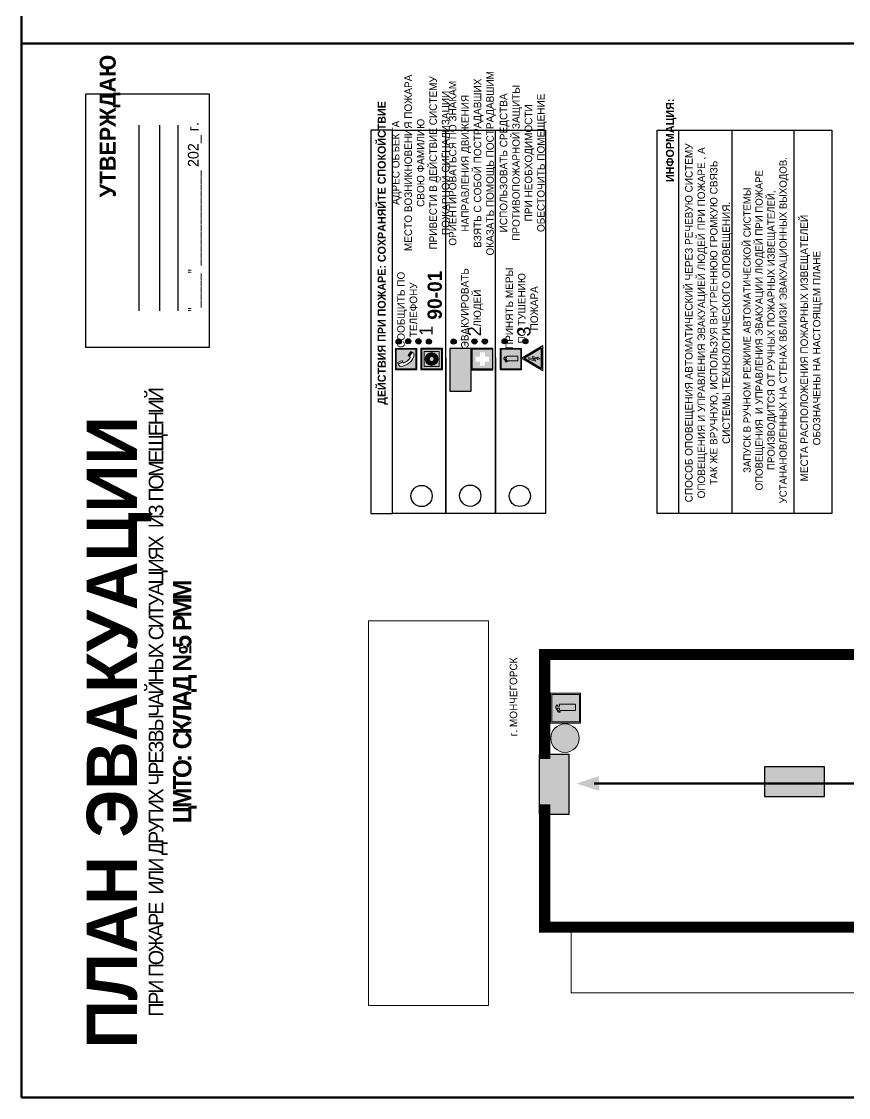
# Model space of a CAD drawing. Header units: millimetres. Extents: x 13810 to 67229, y 12374 to 21950.
# Drawn here: x 36059.4 to 36369.2, y 18692.6 to 19095.8 of the extents above; entities that cross this region are included whole.
import ezdxf

# ---------------------------------------------------------------- set-up
doc = ezdxf.new("R2010")
doc.units = ezdxf.units.MM
doc.layers.add('План_Штампы', color=7, linetype='Continuous')
doc.styles.add('обычный', font='arial.ttf')
picture_1 = doc.add_image_def('image1.jpg', size_in_pixel=(337, 105))

# ---------------------------------------------------------------- blocks, each defined once
blk = doc.blocks.new('A$C3E6D3DDE')
at = {"lineweight": 5}
h = blk.add_hatch(color=40, dxfattribs=at)
h.paths.add_polyline_path([(24.1, 1.45), (16.46, -11.35), (31.74, -11.35)])
h.paths.add_polyline_path([(24.09, -0.46), (30.03, -10.41), (18.14, -10.41)], flags=16)
h.paths.add_polyline_path([(24.54, -3.08), (23.41, -6.02), (25.13, -5.01), (24.33, -8.5), (24.82, -8.27), (23.79, -9.86), (23.4, -8.04), (23.8, -8.43), (24.04, -6.29), (22.39, -7.25), (23.44, -3.08)], flags=0)
h = blk.add_hatch(color=256, dxfattribs=at)
h.paths.add_polyline_path([(24.37, 0.03, 0.567511), (23.82, 0.03), (17.59, -10.4, 0.582454), (17.86, -10.88), (30.32, -10.88, 0.582149), (30.6, -10.4)])
h.paths.add_polyline_path([(24.09, -0.46), (18.14, -10.41), (30.03, -10.41)], flags=16)
h.paths.add_polyline_path([(24.54, -3.08), (23.41, -6.02), (25.13, -5.01), (24.33, -8.5), (24.82, -8.27), (23.79, -9.86), (23.4, -8.04), (23.8, -8.43), (24.04, -6.29), (22.39, -7.25), (23.44, -3.08)], flags=0)
h = blk.add_hatch(color=40, dxfattribs=at)
h.paths.add_polyline_path([(24.09, -0.46), (18.14, -10.41), (30.03, -10.41)])
h.paths.add_polyline_path([(24.82, -8.27), (23.79, -9.86), (23.4, -8.04), (23.8, -8.43), (24.04, -6.29), (22.39, -7.25), (23.44, -3.08), (24.54, -3.08), (23.41, -6.02), (25.13, -5.01), (24.33, -8.5)], flags=16)
at = {"color": 40, "lineweight": 5}
for p, q in [((16.46, -11.35), (24.1, 1.45)), ((24.1, 1.45), (31.74, -11.35))]:
    blk.add_line(p, q, dxfattribs=at)
at = {"lineweight": 5}
for p, q in [((17.59, -10.4), (23.82, 0.03)), ((24.37, 0.03), (30.6, -10.4)), ((18.14, -10.41), (24.09, -0.46)), ((23.44, -3.08), (22.39, -7.25)), ((22.39, -7.25), (24.04, -6.29)), ((23.41, -6.02), (24.54, -3.08)), ((25.13, -5.01), (23.41, -6.02)), ((24.54, -3.08), (23.44, -3.08)), ((24.04, -6.29), (23.8, -8.43)), ((24.09, -0.46), (30.03, -10.41)), ((24.33, -8.5), (25.13, -5.01)), ((17.86, -10.88), (30.32, -10.88)), ((18.14, -10.41), (30.03, -10.41)), ((23.8, -8.43), (23.4, -8.04)), ((23.4, -8.04), (23.79, -9.86)), ((23.79, -9.86), (24.82, -8.27)), ((24.82, -8.27), (24.33, -8.5))]:
    blk.add_line(p, q, dxfattribs=at)
at = {"color": 50, "lineweight": 5}
blk.add_line((31.74, -11.35), (16.46, -11.35), dxfattribs=at)
blk = doc.blocks.new('A$C456E1F9C')
at = {"lineweight": 5}
h = blk.add_hatch(color=242, dxfattribs=at)
h.paths.add_polyline_path([(0.51, -1.47), (0.51, -13.26), (12.29, -13.26), (12.29, -1.47)])
h.paths.add_polyline_path([(5.42, -4.95, -0.254479), (4.78, -5.4), (3.52, -2.53, -0.209735), (4.23, -2.4)], flags=16)
h.paths.add_polyline_path([(8.53, -8.6), (10.87, -10.17), (10.54, -10.76), (8.03, -9.13, -0.192251)], flags=16)
h.paths.add_polyline_path([(4.61, -5.49, 0.005518), (3.87, -5.72, 0.128647), (7.49, -10.01, 0.00809), (7.83, -9.33), (10.47, -10.97, -0.16736), (8.99, -12.25, -0.327862), (1.95, -3.95, -0.166952), (3.36, -2.62)], flags=16)
at = {"color": 242, "lineweight": 5}
for p, q in [((0, -13.77), (0, -0.97)), ((12.8, -0.97), (0, -0.97)), ((4.61, -5.49), (3.36, -2.62)), ((3.52, -2.53), (4.78, -5.4)), ((4.23, -2.4), (5.42, -4.95)), ((12.8, -13.77), (12.8, -0.97)), ((7.83, -9.33), (10.47, -10.97)), ((8.03, -9.13), (10.54, -10.76)), ((10.81, -10.12), (8.53, -8.6)), ((10.54, -10.76), (10.8, -10.3)), ((10.8, -10.3), (10.81, -10.12)), ((0, -13.77), (12.8, -13.77))]:
    blk.add_line(p, q, dxfattribs=at)
blk.add_lwpolyline([(0.51, -1.47), (12.29, -1.47), (12.29, -13.26), (0.51, -13.26)], close=True, dxfattribs=at)
for centre, radius, start, end in [((4.59, -5.34), 2.99, 114.28453, 152.19739), ((11.12, -3.31), 9.19, 183.99153, 256.60086), ((4.02, -3.27), 0.891, 76.32839, 123.70924), ((14.98, -39.1), 35.17, 107.14873, 108.41345), ((13.86, -0.94), 11.08, 205.55365, 234.87622), ((4.68, -4.59), 0.824, 276.9621, 334.07228), ((-13.31, 0.8), 23.44, 332.54871, 334.40268), ((8.94, -9.5), 0.989, 114.40924, 157.93883), ((7.87, -9.46), 3, 291.92908, 329.9329)]:
    blk.add_arc(centre, radius, start, end, dxfattribs=at)
blk = doc.blocks.new('A$C54414219')
at = {"true_color": 0xffffff}
h = blk.add_hatch(color=7, dxfattribs=at)
h.paths.add_polyline_path([(2.39, -9.45), (2.39, -18.3), (11.23, -18.3), (11.23, -9.45)], flags=0)
h.paths.add_polyline_path([(10.71, -13.87, -1), (2.92, -13.87, -1)], flags=0)
h.paths.add_polyline_path([(8.3, -13.87, -1), (5.33, -13.87, -1)], flags=0)
h.paths.add_polyline_path([(0.41, -7.47), (0.41, -20.27), (13.21, -20.27), (13.21, -7.47)])
h.paths.add_polyline_path([(0.92, -19.77), (12.71, -19.77), (12.71, -7.98), (0.92, -7.98)], flags=16)
h.paths.add_polyline_path([(11.23, -9.45), (11.23, -18.3), (2.39, -18.3), (2.39, -9.45)], flags=0)
at = {"lineweight": 5}
h = blk.add_hatch(color=242, dxfattribs=at)
h.paths.add_polyline_path([(12.71, -7.98), (0.92, -7.98), (0.92, -19.77), (12.71, -19.77)])
h.paths.add_polyline_path([(11.23, -18.3), (2.39, -18.3), (2.39, -9.45), (11.23, -9.45)], flags=16)
h.paths.add_polyline_path([(10.71, -13.87, -1), (2.92, -13.87, -1)], flags=0)
h.paths.add_polyline_path([(8.3, -13.87, -1), (5.33, -13.87, -1)], flags=0)
at = {"true_color": 0xffffff}
h = blk.add_hatch(color=7, dxfattribs=at)
h.paths.add_polyline_path([(2.39, -9.45), (2.39, -18.3), (11.23, -18.3), (11.23, -9.45)])
h.paths.add_polyline_path([(10.71, -13.87, -1), (2.92, -13.87, -1)], flags=16)
h.paths.add_polyline_path([(8.3, -13.87, -1), (5.33, -13.87, -1)], flags=0)
at = {"lineweight": 5}
h = blk.add_hatch(color=242, dxfattribs=at)
h.paths.add_polyline_path([(2.92, -13.87, 1), (10.71, -13.87, 1)])
h.paths.add_polyline_path([(8.3, -13.87, -1), (5.33, -13.87, -1)], flags=16)
at = {"color": 242, "lineweight": 5}
for p, q in [((0.41, -20.27), (0.41, -7.47)), ((0.41, -7.47), (13.21, -7.47)), ((0.41, -7.47), (13.21, -7.47)), ((13.21, -20.27), (13.21, -7.47)), ((0.41, -20.27), (13.21, -20.27))]:
    blk.add_line(p, q, dxfattribs=at)
for points in [[(0.92, -7.98), (12.71, -7.98), (12.71, -19.77), (0.92, -19.77)], [(2.39, -9.45), (11.23, -9.45), (11.23, -18.3), (2.39, -18.3)]]:
    blk.add_lwpolyline(points, close=True, dxfattribs=at)
for radius in [3.89, 1.49]:
    blk.add_circle((6.81, -13.87), radius, dxfattribs=at)
blk = doc.blocks.new('A$C32E8229D')
at = {"true_color": 0xffffff}
blk.add_hatch(color=7, dxfattribs=at).paths.add_polyline_path([(0, 0), (0, -8), (16, -8), (16, 0)])
h = blk.add_hatch(color=126)
h.paths.add_polyline_path([(0.2, -0.2), (15.8, -0.2), (15.8, -7.8), (0.2, -7.8)])
h.paths.add_polyline_path([(13.49, -2.05), (12.08, -2.05), (11.37, -2.63, 0.162397), (11.29, -2.84), (11.29, -3.63), (10.35, -3.63), (10.35, -4.05), (11.68, -4.05), (11.68, -3.48), (12.26, -4.28), (11.29, -5.1), (11.29, -6.78), (11.85, -6.78), (11.85, -5.44), (12.8, -4.64), (12.8, -5.94), (14.46, -5.94), (14.46, -5.39), (13.45, -5.39), (13.45, -3.97), (12.46, -2.59), (13.15, -2.59), (13.69, -3.34), (14.18, -3)], flags=16)
h.paths.add_polyline_path([(10.74, -1.82, 1), (11.8, -1.82, 1)], flags=16)
h.paths.add_polyline_path([(9.39, -3.59), (5.99, -3.59), (6.56, -3.03), (5.91, -3.03), (5.1, -3.83), (5.91, -4.64), (6.56, -4.64), (5.99, -4.09), (9.39, -4.09)], flags=16)
h.paths.add_polyline_path([(4.29, -1.08), (1.72, -1.08), (1.72, -6.6), (4.29, -6.6)], flags=16)
at = {"color": 126}
blk.add_lwpolyline([(16, -8), (0, -8), (0, 0), (16, 0)], close=True, dxfattribs=at)
blk = doc.blocks.new('A$C18900ED3')
h = blk.add_hatch(color=126)
h.paths.add_polyline_path([(-0.18, -0.18), (-7.02, -0.18), (-7.02, -7.02), (-0.18, -7.02)])
h.paths.add_polyline_path([(-5.89, -4.46), (-5.89, -2.77), (-4.46, -2.77), (-4.46, -1.31), (-2.77, -1.31), (-2.77, -2.77), (-1.33, -2.77), (-1.33, -4.46), (-2.77, -4.46), (-2.77, -5.89), (-4.46, -5.89), (-4.46, -4.46)], flags=16)
at = {"color": 126}
for p, q in [((-7.2, 0), (-7.2, -7.2)), ((0, 0), (-7.2, 0)), ((0, -7.2), (0, 0)), ((-7.02, -7.02), (-7.02, -0.18)), ((-7.02, -0.18), (-0.18, -0.18)), ((-0.18, -0.18), (-0.18, -7.02)), ((-7.2, -7.2), (0, -7.2)), ((-0.18, -7.02), (-7.02, -7.02))]:
    blk.add_line(p, q, dxfattribs=at)
blk = doc.blocks.new('A$C3AD82952')
at = {"true_color": 0xf5f5ff}
h = blk.add_hatch(color=7, dxfattribs=at)
h.dxf.hatch_style = 1
h.paths.add_polyline_path([(8.21, 8.73, 0.414214), (7.89, 9.05), (7.22, 9.05), (7.22, 9.92), (7.59, 9.92, 1), (7.57, 10.36), (7.22, 10.36), (7.22, 10.6), (6.43, 10.6), (6.43, 10.36), (6.01, 10.36), (4.74, 9.59), (4.74, 8.69), (4.98, 8.73), (4.98, 9.26), (6.12, 9.91), (6.43, 9.91), (6.43, 9.05), (5.76, 9.05, 0.414214), (5.44, 8.73), (5.44, 2.2), (8.21, 2.2)], flags=0)
h.paths.add_polyline_path([(12.8, 12.8), (0, 12.8), (0, 0), (12.8, 0)])
h.paths.add_polyline_path([(0.51, 12.29), (12.29, 12.29), (12.29, 0.51), (0.51, 0.51)], flags=16)
h.paths.add_polyline_path([(4.74, 9.59), (6.01, 10.36), (6.43, 10.36), (6.43, 10.6), (7.22, 10.6), (7.22, 10.36), (7.59, 10.36, -0.94586), (7.59, 9.92), (7.22, 9.92), (7.22, 9.05), (7.89, 9.05, -0.414214), (8.21, 8.73), (8.21, 2.2), (5.44, 2.2), (5.44, 8.73, -0.414214), (5.76, 9.05), (6.43, 9.05), (6.43, 9.91), (6.12, 9.91), (4.98, 9.26), (4.98, 8.73), (4.74, 8.69)], flags=0)
h = blk.add_hatch(color=242)
h.dxf.hatch_style = 1
h.paths.add_polyline_path([(12.29, 12.29), (0.51, 12.29), (0.51, 0.51), (12.29, 0.51)])
h.paths.add_polyline_path([(4.74, 8.69), (4.74, 9.59), (6.01, 10.36), (6.43, 10.36), (6.43, 10.6), (7.22, 10.6), (7.22, 10.36), (7.59, 10.36, -0.94586), (7.59, 9.92), (7.22, 9.92), (7.22, 9.05), (7.89, 9.05, -0.414214), (8.21, 8.73), (8.21, 2.2), (5.44, 2.2), (5.44, 8.73, -0.414214), (5.76, 9.05), (6.43, 9.05), (6.43, 9.91), (6.12, 9.91), (4.98, 9.26), (4.98, 8.73)], flags=16)
h = blk.add_hatch(color=7, dxfattribs=at)
h.dxf.hatch_style = 1
h.paths.add_polyline_path([(8.21, 8.73, 0.414214), (7.89, 9.05), (7.22, 9.05), (7.22, 9.92), (7.59, 9.92, 1), (7.57, 10.36), (7.22, 10.36), (7.22, 10.6), (6.43, 10.6), (6.43, 10.36), (6.01, 10.36), (4.74, 9.59), (4.74, 8.69), (4.98, 8.73), (4.98, 9.26), (6.12, 9.91), (6.43, 9.91), (6.43, 9.05), (5.76, 9.05, 0.414214), (5.44, 8.73), (5.44, 2.2), (8.21, 2.2)])
at = {"color": 242, "lineweight": 5}
for p, q in [((0, 0), (0, 12.8)), ((0, 12.8), (12.8, 12.8)), ((6.01, 10.36), (4.74, 9.59)), ((4.74, 9.59), (4.74, 8.69)), ((4.98, 9.26), (6.12, 9.91)), ((4.98, 8.73), (4.98, 9.26)), ((6.01, 10.36), (6.43, 10.36)), ((6.12, 9.91), (6.43, 9.91)), ((7.22, 10.6), (6.43, 10.6)), ((6.43, 10.6), (6.43, 10.36)), ((6.43, 9.91), (6.43, 9.05)), ((7.22, 10.36), (7.22, 10.6)), ((7.59, 10.36), (7.22, 10.36)), ((7.22, 9.05), (7.22, 9.92)), ((7.59, 9.92), (7.22, 9.92)), ((12.8, 0), (12.8, 12.8)), ((4.74, 8.69), (4.98, 8.73)), ((5.44, 2.2), (5.44, 8.73)), ((5.76, 9.05), (6.43, 9.05)), ((7.89, 9.05), (7.22, 9.05)), ((8.21, 2.2), (8.21, 8.73)), ((0, 0), (12.8, 0)), ((5.44, 2.2), (8.21, 2.2))]:
    blk.add_line(p, q, dxfattribs=at)
blk.add_lwpolyline([(0.51, 12.29), (12.29, 12.29), (12.29, 0.51), (0.51, 0.51)], close=True, dxfattribs=at)
for centre, radius, start, end in [((7.58, 10.14), 0.223, 273.1875, 86.8125), ((5.76, 8.73), 0.32, 90, 180), ((7.89, 8.73), 0.32, 0, 90)]:
    blk.add_arc(centre, radius, start, end, dxfattribs=at)
blk = doc.blocks.new('A$C7B4425F7')
at = {"true_color": 0xffffff}
blk.add_hatch(color=7, dxfattribs=at).paths.add_polyline_path([(0, 0), (-16, 0), (-16, -8), (0, -8)])
h = blk.add_hatch(color=126)
h.paths.add_polyline_path([(-0.2, -0.2), (-15.8, -0.2), (-15.8, -7.8), (-0.2, -7.8)])
h.paths.add_polyline_path([(-11.76, -2.03), (-11.76, -3.66), (-11.17, -3.66, -0.568275), (-11.17, -6.18), (-12.58, -6.18), (-12.58, -2.03)], flags=16)
h.paths.add_polyline_path([(-13.33, -4.12, -0.495768), (-13.59, -6.18), (-15.03, -6.18), (-15.03, -2.03), (-13.59, -2.03, -0.487973)], flags=16)
h.paths.add_polyline_path([(-10.25, -2.03), (-9.48, -2.03), (-9.48, -6.18), (-10.25, -6.18)], flags=16)
h.paths.add_polyline_path([(-13.84, -3.69), (-14.24, -3.69), (-14.24, -3.03), (-13.9, -3.03, -0.692621)], flags=0)
h.paths.add_polyline_path([(-9.15, -2.03), (-8.4, -2.03), (-8.04, -3.07), (-7.68, -2.03), (-6.93, -2.03), (-7.64, -4.1), (-6.93, -6.18), (-7.68, -6.18), (-8.04, -5.14), (-8.4, -6.18), (-9.15, -6.18), (-8.44, -4.1)], flags=16)
h.paths.add_polyline_path([(-11.76, -4.46), (-11.42, -4.46, -0.692621), (-11.36, -5.12), (-11.76, -5.12)], flags=0)
h.paths.add_polyline_path([(-13.9, -5.2), (-14.24, -5.2), (-14.24, -4.55), (-13.84, -4.55, -0.708038)], flags=0)
edge = h.paths.add_edge_path(flags=16)
edge.add_ellipse((-5.51, -4.08), major_axis=(0, 2.05), ratio=0.586184, start_angle=0, end_angle=360)
edge = h.paths.add_edge_path(flags=0)
edge.add_ellipse((-5.51, -4.08), major_axis=(0, 1.14), ratio=0.454828, start_angle=0, end_angle=360)
h.paths.add_polyline_path([(-4.13, -4.96, 0.377264), (-3.48, -4.52, 0.0555), (-3.16, -2.03), (-1.66, -2.03), (-1.66, -4.96), (-0.96, -4.96), (-0.96, -7.01), (-1.75, -7.01), (-1.75, -6.18), (-3.3, -6.18), (-3.3, -7.02), (-4.13, -7.02)], flags=16)
h.paths.add_polyline_path([(-2.73, -2.91), (-2.28, -2.91), (-2.28, -4.96), (-3.05, -4.96, 0.079136)], flags=0)
at = {"color": 126}
blk.add_lwpolyline([(-16, -8), (0, -8), (0, 0), (-16, 0)], close=True, dxfattribs=at)
blk = doc.blocks.new('A$C7B8C2D5B')
at = {"lineweight": 0}
h = blk.add_hatch(color=5, dxfattribs=at)
h.dxf.hatch_style = 1
h.paths.add_polyline_path([(1.4, -3.02, 1), (-2.11, -3.02, 1)])
at = {"color": 5, "lineweight": 0}
blk.add_circle((-0.36, -3.02), 1.75, dxfattribs=at)

msp = doc.modelspace()

# ---------------------------------------------------------------- hatches: boundary and pattern name
at = {"lineweight": 0}
h = msp.add_hatch(color=256, dxfattribs=at)
h.dxf.hatch_style = 1
h.paths.add_polyline_path([(36200.7, 18974.91, 1), (36200.7, 18976.85, 1)])
h = msp.add_hatch(color=256, dxfattribs=at)
h.dxf.hatch_style = 1
h.paths.add_polyline_path([(36204.29, 18975.02, 1), (36204.29, 18976.95, 1)])
h = msp.add_hatch(color=256, dxfattribs=at)
h.dxf.hatch_style = 1
h.paths.add_polyline_path([(36208.1, 18974.98, 1), (36208.1, 18976.91, 1)])
h = msp.add_hatch(color=256, dxfattribs=at)
h.dxf.hatch_style = 1
h.paths.add_polyline_path([(36212.03, 18974.9, 1), (36212.03, 18976.83, 1)])
h = msp.add_hatch(color=256, dxfattribs=at)
h.dxf.hatch_style = 1
h.paths.add_polyline_path([(36221.29, 18974.91, 1), (36221.29, 18976.84, 1)])
h = msp.add_hatch(color=256, dxfattribs=at)
h.dxf.hatch_style = 1
h.paths.add_polyline_path([(36229.08, 18974.95, 1), (36229.08, 18976.88, 1)])
h = msp.add_hatch(color=256, dxfattribs=at)
h.dxf.hatch_style = 1
h.paths.add_polyline_path([(36232.98, 18974.94, 1), (36232.98, 18976.87, 1)])
h = msp.add_hatch(color=256, dxfattribs=at)
h.dxf.hatch_style = 1
h.paths.add_polyline_path([(36240.4, 18975, 1), (36240.4, 18976.93, 1)])
h = msp.add_hatch(color=256, dxfattribs=at)
h.dxf.hatch_style = 1
h.paths.add_polyline_path([(36248.17, 18975.01, 1), (36248.17, 18976.94, 1)])

# ---------------------------------------------------------------- linework, layer by layer
at = {"color": 2, "lineweight": 100}
for points in [[(36059.41, 19482.58), (36659.41, 19482.58), (36659.41, 19087.58), (36059.41, 19087.58)], [(36059.41, 19087.58), (36659.41, 19087.58), (36659.41, 18692.58), (36059.41, 18692.58)]]:
    msp.add_lwpolyline(points, close=True, dxfattribs=at)
for points in [[(36083.44, 18973.66), (36083.44, 19068.67), (36129.65, 19068.67), (36129.65, 18973.66)], [(36198.35, 18911.37), (36198.35, 19055.14), (36190.3, 19055.14), (36190.3, 18911.37)], [(36198.35, 18911.37), (36198.35, 19055.14), (36255.75, 19055.14), (36255.75, 18911.37)]]:
    msp.add_lwpolyline(points, close=True)
for points in [[(36103.49, 18987.41), (36103.49, 19056.94)], [(36111.25, 18987.41), (36111.25, 19056.94)], [(36118.04, 18987.41), (36118.04, 19056.94)], [(36218.34, 18969.79), (36218.34, 18911.37), (36218.34, 19055.14)], [(36236.92, 18969.79), (36236.92, 18911.37), (36236.92, 19055.14)]]:
    msp.add_lwpolyline(points)
at = {"color": 0}
msp.add_lwpolyline([(36297.57, 18911.37), (36297.57, 19055.14), (36363.02, 19055.14), (36363.02, 18911.37)], close=True, dxfattribs=at)
for points in [[(36305.62, 18911.37), (36305.62, 19055.14)], [(36325.62, 18911.37), (36325.62, 19055.14)], [(36348.87, 18911.37), (36348.87, 19055.14)]]:
    msp.add_lwpolyline(points, dxfattribs=at)
at = {"lineweight": 100, "const_width": 4.2}
for points in [[(36522.44, 18858.59), (36255.38, 18858.59), (36255.38, 18819.4)], [(36255.38, 18802.48), (36255.38, 18756.39), (36257.36, 18756.39)], [(36256.71, 18756.39), (36572.6, 18756.39)]]:
    msp.add_lwpolyline(points, dxfattribs=at)
at = {"color": 126, "lineweight": 100, "true_color": 0x008754}
msp.add_lwpolyline([(36273.89, 18810.21), (36486.69, 18810.21)], dxfattribs=at)
at = {"lineweight": 0}
msp.add_lwpolyline([(36265.36, 18756.15), (36265.36, 18731.85), (36572.62, 18731.85)], dxfattribs=at)
for centre, radius in [((36200.7, 18975.88), 0.966), ((36204.29, 18975.98), 0.966), ((36208.1, 18975.95), 0.966), ((36212.03, 18975.86), 0.966), ((36221.29, 18975.87), 0.966), ((36229.08, 18975.92), 0.966), ((36232.98, 18975.91), 0.966), ((36240.4, 18975.97), 0.966), ((36248.17, 18975.97), 0.966), ((36209.27, 18918), 3.98), ((36227.5, 18918.09), 3.98), ((36246.08, 18918.03), 3.98)]:
    msp.add_circle(centre, radius)
at = {"layer": 'План_Штампы', "color": 126, "true_color": 0x008754}
msp.add_solid([(36275.71, 18813.02), (36275.7, 18807.51), (36267.25, 18810.24)], dxfattribs=at)

# ---------------------------------------------------------------- block references
at = {"rotation": 90}
for name, p, xscale, yscale, zscale in [('A$C456E1F9C', (36198.89, 18965.32), 0.625, 0.625, 0.625), ('A$C54414219', (36204.38, 18965.07), 0.625, 0.625, 0.625), ('A$C18900ED3', (36228.02, 18973.32), 1.111111111007631, 1.111111111007631, 1.111111111007631), ('A$C3AD82952', (36246.75, 18965.27), 0.625, 0.625, 0.625), ('A$C3E6D3DDE', (36247.56, 18954.56), 0.625, 0.625, 0.625), ('A$C3AD82952', (36268.82, 18832.85), 0.875, 0.875, 0.875), ('A$C7B8C2D5B', (36253.78, 18828.34), 3.048387094587087, 3.048387094587087, 3.048387094587087)]:
    msp.add_blockref(name, p, dxfattribs=dict(at, xscale=xscale, yscale=yscale, zscale=zscale))
at = {"xscale": -1, "rotation": 90}
msp.add_blockref('A$C32E8229D', (36219.87, 18973.32), dxfattribs=at)
at = {"layer": 'План_Штампы', "xscale": 1.4, "yscale": 1.4, "zscale": 1.4, "rotation": 90}
msp.add_blockref('A$C7B4425F7', (36253.33, 18821.17), dxfattribs=at)
at = {"layer": 'План_Штампы', "color": 126, "true_color": 0x008754, "xscale": -1.4, "yscale": 1.4, "zscale": 1.4, "rotation": 180}
msp.add_blockref('A$C32E8229D', (36337.76, 18805.33), dxfattribs=at)

# ---------------------------------------------------------------- texts
at = {"lineweight": 0, "rotation": 90, "style": 'обычный'}
for s, insert, char_height, width, attachment_point in [('\\pi-18,l18,t18;{\\fProxima Nova Rg|b1|i0|c204|p2;УТВЕРЖДАЮ\\H1.1997x; }', (36092.56, 19056.61), 6, 126.6484, 5), ('\\pi-8.4,l8.4,t8.4;{\\fProxima Nova Rg|b0|i0|c204|p2;ОРИЕНТИРОВАТЬСЯ ПО ЗНАКАМ \\PНАПРАВЛЕНИЯ ДВИЖЕНИЯ\\PВЗЯТЬ С СОБОЙ ПОСТРАДАВШИХ\\PОКАЗАТЬ ПОМОЩЬ ПОСТРАДАВШИМ}', (36228.31, 19042.68), 2.8, 126.6484, 5), ('\\pi-8.4,l8.4,t8.4;{\\fProxima Nova Rg|b0|i0|c204|p2;АДРЕС ОБЪЕКТА\\PМЕСТО ВОЗНИКНОВЕНИЯ ПОЖАРА \\PСВОЮ ФАМИЛИЮ\\PПРИВЕСТИ В ДЕЙСТВИЕ СИСТЕМУ \\PПОЖАРНОЙ СИГНАЛИЗАЦИИ}', (36209.33, 19042.83), 2.8, 126.6484, 5), ('\\pi-8.4,l8.4,t8.4;{\\fProxima Nova Rg|b0|i0|c204|p2;ИСПОЛЬЗОВАТЬ СРЕДСТВА \\PПРОТИВОПОЖАРНОЙ ЗАЩИТЫ \\PПРИ НЕОБХОДИМОСТИ \\PОБЕСТОЧИТЬ ПОМЕЩЕНИЕ}', (36247.38, 19042.84), 2.8, 126.6484, 5), ('{\\fProxima Nova Rg|b1|i0|c204|p2;ДЕЙСТВИЯ ПРИ ПОЖАРЕ: СОХРАНЯЙТЕ СПОКОЙСТВИЕ\\H1.6644x; }', (36194.79, 19009.08), 3, 175.1736, 5), ('{\\fProxima Nova Rg|b1|i0|c204|p2;ИНФОРМАЦИЯ:\\H1.1997x; }', (36302.76, 19051.27), 3, 175.1736, 5), ('{\\fArial Narrow|b0|i0|c204|p34;"_____" ______________ \\fProxima Nova Rg|b0|i0|c204|p2;202_ г. }', (36124.32, 19022.57), 4, 78.6503, 5), ('{\\fProxima Nova Rg|b0|i0|c204|p2;СПОСОБ ОПОВЕЩЕНИЯ АВТОМАТИЧЕСКИЙ ЧЕРЕЗ РЕЧЕВУЮ СИСТЕМУ ОПОВЕЩЕНИЯ И УПРАВЛЕНИЯ ЭВАКУАЦИЕЙ ЛЮДЕЙ ПРИ ПОЖАРЕ , А ТАК ЖЕ ВРУЧНУЮ, ИСПОЛЬЗУЯ ВНУТРЕННЮЮ ГРОМКУЮ СВЯЗЬ СИСТЕМЫ ТЕХНОЛОГИЧЕСКОГО ОПОВЕЩЕНИЯ.}', (36316.79, 18982.88), 2.8, 137.0334, 5), ('{\\fProxima Nova Rg|b0|i0|c204|p2;\\P\\pt8.1;ЗАПУСК В РУЧНОМ РЕЖИМЕ АВТОМАТИЧЕСКОЙ СИСТЕМЫ ОПОВЕЩЕНИЯ  И УПРАВЛЕНИЯ ЭВАКУАЦИИ ЛЮДЕЙ ПРИ ПОЖАРЕ ПРОИЗВОДИТСЯ ОТ РУЧНЫХ ПОЖАРНЫХ ИЗВЕЩАТЕЛЕЙ, УСТАНАНОВЛЕННЫХ НА СТЕНАХ ВБЛИЗИ ЭВАКУАЦИОННЫХ ВЫХОДОВ. }', (36336.09, 18980.1), 2.7, 131.4512, 5), ('\\pt8.4;{\\fProxima Nova Rg|b0|i0|c204|p2;\\PМЕСТА РАСПОЛОЖЕНИЯ ПОЖАРНЫХ ИЗВЕЩАТЕЛЕЙ ОБОЗНАЧЕНЫ НА НАСТОЯЩЕМ ПЛАНЕ}', (36353.01, 18973.4), 2.8, 118.5618, 5), ('{\\fProxima Nova Rg|b0|i0|c204|p2;СООБЩИТЬ ПО \\PТЕЛЕФОНУ}', (36203.9, 18987.75), 2.8, 126.6484, 5), ('{\\fProxima Nova Rg|b1|i0|c204|p2;\\H1.0714x;90-01\\fProxima Nova Rg|b0|i0|c204|p2;\\H0.93331x; \\H1.3449x; }', (36214.24, 18993.25), 5, 126.6484, 5), ('{\\fProxima Nova Rg|b0|i0|c204|p2;ЭВАКУИРОВАТЬ \\PЛЮДЕЙ}', (36228.22, 18988.36), 2.8, 126.6484, 5), ('{\\fProxima Nova Rg|b0|i0|c204|p2;ПРИНЯТЬ МЕРЫ \\PПО ТУШЕНИЮ \\PПОЖАРА}', (36246.8, 18988.32), 2.8, 126.6484, 5), ('{\\fProxima Nova Rg|b0|i0|c204|p2;1\\H1.1667x; }', (36210.96, 18979.86), 5, 126.6484, 5), ('{\\fProxima Nova Rg|b0|i0|c204|p2;2\\H1.1967x; }', (36229.04, 18979.71), 5, 126.6484, 5), ('{\\fProxima Nova Rg|b0|i0|c204|p2;3\\H1.1967x; }', (36247.62, 18979.64), 5, 126.6484, 5), ('{\\fProxima Nova Rg|b1|i0|c204|p2;ПЛАН ЭВАКУАЦИИ}', (36083.83, 18710.95), 18.81, 422.276, 1), ('\\pi-8.4,l8.4,t8.4;{\\fProxima Nova Rg|b0|i0|c204|p2;г. МОНЧЕГОРСК\\H1.1997x; }', (36243.7, 18842.7), 2.8, 126.6484, 5)]:
    msp.add_mtext(s, dxfattribs=dict(at, insert=insert, char_height=char_height, width=width, attachment_point=attachment_point))
at = {"color": 0, "lineweight": 0, "insert": (36106.91, 18840.43), "char_height": 6.84, "width": 384.0795, "attachment_point": 5, "rotation": 90, "style": 'обычный'}
msp.add_mtext('{\\fArial Black|b1|i0|c204|p34;\\H2x;\\T0.85;  \\fArial Narrow|b0|i0|c204|p34;\\H0.8x;\\W0.9;\\P\\fProxima Nova Rg|b0|i0|c204|p2;\\H0.5x;\\W1;\\C256;ПРИ ПОЖАРЕ  ИЛИ ДРУГИХ ЧРЕЗВЫЧАЙНЫХ СИТУАЦИЯХ  ИЗ ПОМЕЩЕНИЙ \\fProxima Nova Rg|b1|i0|c204|p2;\\H1.25x;\\PЦМТО: СКЛАД №5 РММ}', dxfattribs=at)

# ---------------------------------------------------------------- pictures from other files: only their frames are drawn
at = {"color": 7, "lineweight": 0, "true_color": 0xf5f5ff}
image = msp.add_image(picture_1, insert=(36234.33, 18727.07), size_in_units=(144.1, 44.9), rotation=90, dxfattribs=at)
image.dxf.flags = 7

doc.saveas('drawing.dxf')
